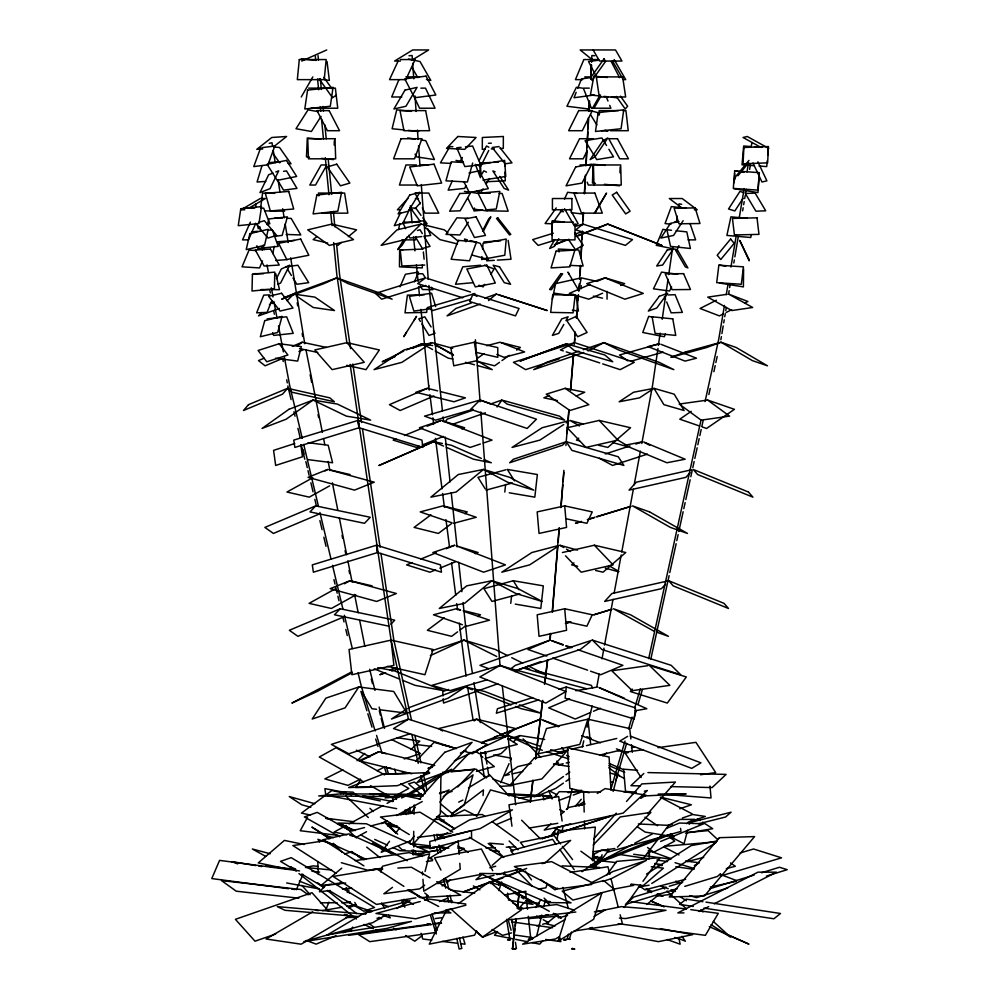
<?xml version="1.0" encoding="UTF-8"?>
<svg xmlns="http://www.w3.org/2000/svg" width="999" height="999" viewBox="0 0 999 999"><rect width="100%" height="100%" fill="white"/><g stroke="black" fill="none" stroke-linecap="round" stroke-linejoin="round"><path stroke-width="1.5" d="M581.218 288.736L581.231 285.627M607.055 299.188L607.08 291.408M422.34 264.872L422.302 267.919L399.45 266.833L399.65 250.087L402.697 250.237M743.606 268.993L743.393 286.888L719.617 283.042M413.736 831.355L413.549 843.78L440.347 813.76L440.921 776.473M414.011 814.26L414.148 804.944M619.954 172.752L620.167 166.933M334.178 145.055L334.365 140.697M580.456 265.359L579.57 279.345M580.881 257.592L582.33 231.156M582.667 224.937L583.341 212.512M584.353 193.856L585.364 175.2M585.876 165.871L587.062 144.106M587.237 140.996L588.498 117.682M588.836 111.463L589.348 102.135M590.621 78.821L591.383 64.823M591.545 61.713L591.883 55.494L594.767 55.769M580.107 275.025L580.619 265.697M581.043 257.917L581.718 245.479M582.055 239.261L582.479 231.481M583.079 220.604L583.491 212.824M584.602 192.607L585.439 177.06M586.126 164.623L586.888 150.624M587.05 147.515L587.899 131.968M588.061 128.859L588.573 119.53M589.085 110.19L589.597 100.862M590.771 79.096L591.533 65.097M591.708 61.988L591.883 58.879M734.215 182.692L734.777 173.789M759.09 174.788L757.954 192.607L733.84 188.636M483.066 795.504L483.441 789.922L451.448 814.11M549.974 639.61L550.474 633.403M552.26 611.663L559.153 527.809M560.814 507.617L563.873 470.354M565.921 445.504L568.856 409.79M570.516 389.598L573.314 355.432M574.213 344.568L575.237 332.143M576.386 318.169L578.296 294.88M578.933 287.113L579.183 284.003M546.853 656.056L527.934 649.487L550.112 640.109L550.624 633.903M552.41 612.15L557.767 546.903M558.154 542.232L559.303 528.259M561.088 506.505L562.874 484.752M563.136 481.643L563.898 472.327M567.095 433.491L568.881 411.738M570.666 389.985L573.476 355.806M574.5 343.381L574.875 338.723M575.137 335.614L575.387 332.505M576.66 316.97L577.172 310.751M578.071 299.887L578.446 295.217M767.22 160.802L766.733 166.583L759.015 166.021M767.719 155.032L768.331 147.802M481.905 256.568L481.643 259.515L504.795 255.245L506.231 239.048L483.079 243.306L482.554 249.201M557.155 840.209L557.979 831.18L595.304 827.085L592.245 860.189M566.296 686.975L565.097 698.139L634.253 719.018L635.451 707.841L566.296 686.975L558.965 689.285M504.782 492.032L505.619 484.49M510.751 603.359L511.6 595.816M515.434 942.307L516.408 948.451L512.45 949.05L515.896 919.117M517.207 908.303L519.28 891.32M530.194 801.76L532.842 780.132M535.476 758.516L542.432 701.385M544.505 684.39L547.527 659.69M512.45 949.05L514.897 928.97M515.272 925.886L516.021 919.704M517.532 907.342L519.418 891.895M530.332 802.309L532.979 780.681M535.614 759.053L536.925 748.239M537.312 745.154L542.769 700.349M544.842 683.366L547.664 660.189M260.639 207.854L262.562 193.107L274.737 193.307M427.222 307.967L426.635 312.387L405.007 312.837L407.392 295.142L424.375 294.792M657.941 348.514L652.547 385.452L641.808 443.494M658.391 345.442L660.177 333.129M662.2 319.28L668.044 279.258M668.718 274.65L672.764 246.94M676.36 222.315L677.26 216.159M678.383 208.466L679.058 203.858L681.668 204.296M649.075 857.192L649.537 854.145M724.45 305.407L718.756 339.148L705.069 401.536M726.273 294.668L728.084 283.928M730.931 267.045L736.375 234.827M739.223 217.957L744.143 188.811M746.99 171.928L748.538 162.725M751.136 147.39L751.91 142.782M720.866 339.735L721.39 336.663M721.902 333.591L723.201 325.924M723.713 322.852L724.238 319.78M724.75 316.708L725.274 313.636M725.786 310.577L726.31 307.505M728.646 293.694L729.158 290.622M729.682 287.55L730.194 284.49M733.828 262.999L734.34 259.927M734.864 256.855L738.224 236.913M742.632 210.826L743.156 207.755M743.668 204.683L744.193 201.611M744.705 198.551L745.229 195.479M745.741 192.407L746.265 189.335M749.625 169.393L750.399 164.785M596.915 686.338L599.175 674.125M601.997 658.853L603.97 648.164M604.532 645.104L613.011 599.288M614.135 593.169L621.203 554.982M621.765 551.935L633.341 489.31M634.19 484.727L640.396 451.123M474.45 208.004L473.863 210.939L482.829 210.165M552.372 299.188L555.581 283.641L579.757 278.197M578.646 290.584L581.268 277.859L596.478 281.256M272.752 253.546L274.3 246.291M751.36 234.665L750.736 237.512L726.897 235.427L730.918 216.845L747.314 218.282M648.676 658.653L701.073 419.792M650.761 659.365L669.118 575.661M669.792 572.614L676.136 543.693M676.798 540.646L678.134 534.565M678.808 531.518L683.141 511.725M683.816 508.678L685.152 502.597M685.814 499.55L690.159 479.77M690.821 476.723L692.157 470.629M692.819 467.582L694.155 461.501M694.829 458.454L697.165 447.802M697.826 444.755L699.163 438.661M699.837 435.626L701.173 429.533M701.835 426.486L703.171 420.404M708.853 394.53L710.189 388.436M713.86 371.69L715.197 365.609M715.858 362.562L717.195 356.468M398.489 229.533L399.9 223.639M416.271 236.925L415.572 239.872L402.035 239.872M536.65 936.213L541.758 915.009M543.956 905.931L545.417 899.862M561.85 831.717L563.311 825.661M567.332 809.003L572.077 789.322M582.305 746.915L583.766 740.858M587.05 727.235L592.17 706.031M380.944 872.164L382.455 866.27L429.57 853.82L425.062 871.515M613.174 791.433L617.519 774.912L624.412 778.508M687.612 830.269L684.053 843.78L670.267 836.588M689.198 824.262L689.984 821.265M472.664 162.999L467.407 182.005L445.966 180.844L451.223 161.838L463.474 162.5M267.32 224.65L268.943 218.931L287.425 216.845L282.13 235.427L274.438 236.301M567.232 938.648L569.88 939.31L567.232 938.648L568.543 934.152M611.001 788.973L625.012 741.071M628.521 729.095L632.017 717.12M634.652 708.141L640.334 688.686M569.28 939.447L571.478 931.967M592.931 858.603L594.243 854.108M615.709 780.743L626.648 743.318M631.031 728.346L636.288 710.376M638.036 704.382L642.419 689.41M261.913 165.921L257.055 182.005L265.771 181.418M599.787 862.012L602.085 854.732M498.863 890.571L501.623 881.967M503.921 874.812L504.845 871.94M547.277 883.478L545.904 887.774L538.261 889.11M260.664 147.802L253.758 166.583L267.944 164.798L274.85 146.016L262.088 147.627M665.396 333.803L664.323 336.725L642.744 332.48L648.688 316.383L653.009 317.232M576.161 92.358L574.025 97.752L594.28 95.005M577.747 88.312L581.48 78.871L591.608 77.497M326.074 909.377L328.946 902.122M365.659 914.185L367.37 909.827M271.441 301.498L267.07 312.387L256.643 312.837L263.736 295.142L269.693 294.88M734.19 180.382L735.801 176.461L748.95 160.402M262.475 260.939L259.565 267.919L242.045 266.833L249.038 250.087L256.343 250.537M678.92 245.629L677.247 249.638L656.243 245.317L662.936 229.308L667.444 230.232M398.888 79.77L391.683 96.99L401.798 96.99M400.05 286.825L405.419 274.263L418.531 272.115L414.373 281.88M296.366 889.722L302.972 874.325M500.724 782.654L509.04 763.623M510.227 760.901L511.413 758.179L493.706 754.944M250.362 222.153L242.532 239.872L248.464 239.872L255.694 223.514M452.36 180.732L448.139 190.135L464.672 188.399L465.884 185.714M564.522 199.038L567.632 192.295L576.835 193.394M398.201 60.889L389.523 79.633L405.831 79.633L415.122 59.553L400.299 59.553M671.615 286.825L669.592 291.009L653.458 288.848L661.538 272.115L677.672 274.263M400.624 212.637L394.305 225.674L402.722 223.551L410.939 206.593M350.624 931.205L352.684 927.084M590.147 106.294L588.798 108.991L566.92 106.244L576.361 87.363L582.192 88.087M587.187 150.774L583.179 158.816L569.517 158.816L579.557 138.724L593.219 138.724M479.008 160.764L486.476 146.016L488.886 147.215M488.736 150.487L480.594 166.583L476.973 164.798M276.411 278.634L281.318 268.993L289.71 265.16L280.594 283.042L277.797 284.328M476.635 931.068L474.537 935.189L429.27 944.13L446.753 909.827L452.784 908.64M482.517 230.881L488.673 218.931L490.809 216.845L483.291 231.443M476.96 816.195L490.497 789.922L531.356 801.086M307.48 817.419L300.249 830.718L338.411 835.426M326.099 166.296L315.522 185.04L309.777 185.04L321.116 164.96L326.86 164.96M563.811 324.425L558.778 333.341L552.385 335.414L561.738 318.868L568.131 316.795L565.971 320.617M554.782 239.548L549.65 248.489L554.383 246.378L558.778 238.711M460.189 161.289L462.362 157.517M592.494 108.217L600.224 94.83M593.98 108.217L600.923 96.166M301.248 96.99L312.837 76.898M594.368 213.149L606.543 193.069L594.942 213.149M484.69 284.328L483.129 286.888L478.958 285.239M490.946 274.113L494.08 268.993L484.353 265.16M403.783 239.785L397.702 249.638L402.06 245.317L407.38 236.701M480.669 175.911L483.853 170.817L486.525 172.14M483.091 188.786L480.706 192.607L476.698 190.622M486.276 183.704L489.473 178.609M406.406 332.48L403.733 336.725L416.533 316.383L413.861 320.642M360.651 779.67L355.694 787.574L374.413 787.15M321.054 116.371L311.401 131.481L295.991 128.734L308.054 109.84L317.857 111.601M683.129 220.704L673.563 235.439L660.888 238.049L670.466 223.314L678.908 221.578M743.031 198.376L734.864 210.939L728.521 209.003L739.947 191.408L743.756 192.57M358.803 686.975L345.13 707.841L312.2 719.018L325.886 698.139L358.803 686.975L393.743 691.495L406.905 713.236L379.558 709.702M468.369 222.228L459.952 234.952L445.966 234.378L456.918 217.832L467.794 218.282M535.564 907.504L540.759 899.837M445.504 421.503L447.115 419.193L473.064 410.127M497.077 407.005L501.898 400.062L507.105 404.071L564.622 420.142M347.227 892.532L348.988 890.009M413.748 847.065L415.509 844.542L412.425 844.417M556.231 207.917L545.079 223.526L552.11 223.788L562.412 209.378M606.73 875.087L616.583 861.375L659.977 857.654L642.969 881.33M624.175 907.504L640.284 885.077M632.205 689.06L630.394 691.545L667.307 703.071L686.338 676.972L649.425 665.459L669.854 685.351L632.23 690.659L611.788 670.766L647.914 665.671M550.961 836.101L556.48 828.583M389.523 841.295L381.206 852.259L410.389 841.096L414.086 836.213M395.979 832.766L399.675 827.884M410.764 813.261L415.384 807.18M439.947 802.11L449.188 789.922L439.46 793.643M598.364 863.723L608.666 850.336M643.431 858.216L668.706 825.361L638.361 823.975M737.949 175.787L747.339 164.323M555.219 796.415L559.19 791.67L585.664 792.12M550.486 836.113L557.442 827.796M575.312 806.405L581.268 799.275M593.768 838.873L616.271 813.149M626.498 801.46L641.833 783.915L675.411 782.055L647.802 813.636M419.305 799.163L439.922 776.073M497.614 931.755L494.48 935.189L512.574 938.76M519.505 907.741L524.725 902.022M542.832 940.708L539.697 944.13L532.167 942.644M690.034 472.814L685.876 477.347L629.07 490.122L636.351 482.18L691.67 469.755M665.621 584.14L661.45 588.673L604.645 601.448L611.937 593.518L668.743 580.744L724.025 603.359L728.496 608.478L673.214 585.864L668.743 580.744M407.842 198.526L397.402 209.778L400.424 209.778M415.06 208.654L420.279 203.022M387.237 795.728L385.139 797.951L421.653 794.442M457.792 786.937L474.537 769.205L442.594 772.277M315.709 505.881L309.965 511.913L364.498 523.314L370.254 517.282L315.709 505.881L264.86 527.41L273.439 533.441L318.644 514.298M390.909 624.188L394.742 620.167L340.209 608.766L334.453 614.797L388.986 626.198M415.696 761.4L434.016 742.344L455.02 748.164M451.698 771.365L470.029 752.309M593.206 844.992L620.204 816.945L650.936 812.374L617.444 847.164M261.763 312.562L258.479 315.884L279.433 308.479M269.443 304.807L272.727 301.486M287.1 300.724L293.681 294.081L314.935 297.14L334.503 310.552L313.249 307.492L296.129 295.754M421.004 224.076L405.132 239.623L381.131 245.392L397.003 229.857L421.004 224.076L444.318 229.857L447.877 232.767M592.607 860.751L597.052 856.468M590.534 867.382L601.66 856.692M357.043 760.726L364.735 753.396M411.001 749.512L419.792 741.133L397.053 737.662M506.73 748.276L501.173 753.558L484.902 758.716M513.386 741.932L520.042 735.576L544.705 739.435M643.793 773.513L630.918 785.676L640.122 785.888M648.176 853.933L651.598 850.736M550.861 823.925L544.243 830.069L623.151 813.099L647.377 790.521L644.343 791.183M560.764 814.684L564.073 811.613M566.271 809.552L568.481 807.504L585.164 803.908M564.36 443.481L562.425 445.254L509.627 462.762L513.486 459.215L566.296 441.708L618.256 456.78L623.875 465.447L571.903 450.362L566.296 441.708M720.516 873.713L717.407 876.46L684.777 886.375M482.917 873.551L475.949 879.682L493.993 875.311M492.207 865.371L501.498 857.192L570.666 840.409L545.117 862.899L542.107 863.623M578.721 438.136L576.46 440.109L579.445 440.809M573.926 562.924L571.665 564.885L577.647 566.283M446.953 882.754L450.474 879.707M490.921 883.64L494.443 880.594M593.156 867.607L600.986 860.851L616.208 862.624M488.561 300.562L496.278 294.081L547.24 310.552L499.25 295.005M341.745 868.143L320.979 885.526L331.718 884.152M316.671 236.701L313.174 239.623L327.697 243.019M337.862 245.392L341.358 242.482M348.364 236.651L356.531 229.857L331.843 224.076L307.704 229.857L329.383 245.392L353.509 239.623L331.843 224.076M555.794 915.971L546.328 923.838L555.107 925.986M483.516 469.418L456.131 492.032L430.881 497.152L458.266 474.537L483.516 469.418L509.727 477.347L533.741 490.122L507.529 482.18L484.852 470.117M491.92 580.744L464.535 603.359L439.285 608.478L466.67 585.864L491.92 580.744L518.131 588.673L542.145 601.448L515.934 593.518L493.256 581.455M582.879 224.076L575.774 229.857L625.411 245.392L632.529 239.623L582.879 224.076L575.499 226.361M646.915 904.382L660.177 893.618M273.926 146.541L286.613 136.488L271.778 137.487L256.78 149.35L262.725 148.951M510.477 669.093L515.322 665.334L592.407 640.109L671.191 665.334L680.694 674.725L601.91 649.487L592.407 640.109M589.972 641.982L580.282 649.487L515.059 670.841M297.365 345.816L302.135 342.232L326.423 347.415M402.147 901.872L404.595 900.037M422.14 935.688L414.797 941.195L405.494 935.526M430.919 514.847L414.098 527.41L438.361 533.441L451.585 523.563M464.797 513.698L467.207 511.9L444.368 506.231M444.18 617.732L427.347 630.294L451.61 636.326L457.617 631.843M460.027 630.044L466.034 625.561M478.046 616.583L480.457 614.797L463.324 610.539M472.652 295.055L474.875 293.406M387.512 824.662L389.947 822.851M400.899 814.722L410.639 807.504M392.507 887.324L383.828 893.78L419.705 888.835L424.675 885.139M443.256 796.59L473.051 774.912L464.198 804.944L451.785 813.973M336.413 95.005L332.567 97.752L319.093 78.871M476.723 358.853L484.078 353.609M499.525 362.312L494.63 365.809L477.185 361.351M501.973 360.564L509.328 355.319M516.683 350.075L520.354 347.452L501.461 342.607M474.113 720.916L476.598 719.18L515.596 728.558L504.433 736.388M458.366 903.608L489.76 881.618L521.378 909.877L482.455 937.137L450.836 908.878M534.24 796.865L563.473 776.498M566.021 774.725L569.83 772.077M563.386 783.116L555.756 788.423L535.814 796.578M565.921 781.343L569.742 778.696M602.797 755.669L606.605 753.021M691.183 411.363L679.795 419.193L699.537 426.011M550.449 836.413L555.569 832.954L558.091 834.789M557.604 888.148L555.044 889.884L541.133 879.832M581.942 871.702L596.028 862.187L580.856 851.223M653.958 388.324L663.898 404.657L684.115 410.514L674.175 394.168L653.958 388.324L639.535 397.852L619.118 401.785L633.541 392.257L652.497 388.611M407.23 708.641L391.483 719.018L448.164 698.139L465.122 686.975L484.802 691.495L516.495 703.758M431.918 342.645L401.935 362.325L374.038 369.642L404.033 349.962L431.918 342.645L452.709 348.339M563.723 424.525L539.897 440.109L512.037 447.427L542.132 427.747L568.518 420.816M566.221 422.889L568.731 421.253M558.478 546.028L529.645 564.885L501.785 572.202L531.868 552.522L558.266 545.591M646.478 874.075L691.183 845.579L717.27 841.008M651.748 883.491L716.171 842.419M463.573 750.986L472.34 753.783L487.3 744.405L408.479 719.18L393.519 728.558L456.281 748.651M584.353 801.523L579.183 804.744L582.217 805.231M597.29 793.456L605.057 788.611L645.966 795.129L640.784 798.363M411.863 60.252L428.658 49.95L412.687 49.95L394.605 61.051L400.412 61.051M468.469 787.861L489.71 774.912L509.153 796.041M627.609 736.375L619.742 741.133L691.745 768.381L700.911 762.824L630.357 736.126M429.595 858.266L458.229 841.008L459.165 854.37M386.089 914.784L372.802 922.651L326.611 935.339L363.823 913.336L410.015 900.648L396.728 908.503M248.639 208.279L265.359 198.526L260.314 198.526L241.021 209.778L244.805 209.778M312.824 911.762L266.096 939.01L301.111 944.192L350.524 915.384M447.627 832.642L437.262 838.661L480.094 828.695L512.487 809.877L469.655 819.842L450.224 831.131M565.372 919.28L522.602 944.192L555.369 939.01L559.378 936.675M594.13 916.433L604.832 910.214L594.405 911.862M515.084 671.628L518.044 670.766L499.999 665.459L479.82 676.972L545.804 703.071L565.971 691.545L499.999 665.459L431.893 685.351L449.95 690.659L486.963 679.844M312.812 477.709L286.975 492.032L309.253 497.152L329.645 485.851M325.037 470.916L327.759 469.418L308.042 477.347L354.533 490.122L374.25 482.18L329.258 469.83M334.915 589.035L309.091 603.359L331.368 608.478L355.831 594.917M344.43 583.753L348.514 581.493M346.328 825.436L334.103 832.055L347.015 834.777M349.038 823.963L382.979 805.556M387.063 803.346L401.998 795.241L420.641 799.163M366.558 831.73L357.055 836.887L349.887 835.376M381.493 823.626L386.925 820.679M396.428 815.534L422.227 801.548M594.043 854.22L601.573 850.124L609.215 851.123M694.317 865.534L699.337 862.799L685.589 861.026M352.235 672.702L317.02 691.545L291.883 703.071L351.823 671.852M531.406 939.447L532.917 938.648M632.017 844.654L593.831 864.822L596.828 864.797M634.74 843.218L652.472 833.853M667.469 825.936L679.745 819.455L694.73 819.342L686.55 823.663M591.47 882.729L612.974 871.528L646.403 860.376L611.463 878.571L602.734 881.48M458.566 851.585L464.023 848.763M699.038 911.513L708.716 906.605M714.235 903.795L776.435 872.177L757.991 872.152L677.821 912.899L683.965 912.899M716.358 300.249L700.062 308.479L719.38 315.884L723.451 313.823M726.173 312.462L731.605 309.715M745.179 302.859L747.889 301.486L728.571 294.081L752.672 307.492L731.83 310.552L707.742 297.14L727.085 294.305M342.882 769.842L324.862 778.908L348.002 785.376L360.464 779.095M360.889 760.776L378.908 751.723L434.765 765.471M377.098 770.729L384.028 767.244M403.658 351.136L382.23 361.763L395.03 356.705M412.687 348.376L422.065 343.731L432.654 345.567M441.371 821.303L444.093 819.954M450.911 816.595L464.523 809.877L476.486 815.858M458.691 802.11L462.887 800.074M433.641 765.721L428.009 768.381L432.43 767.269M460.414 753.096L466.046 750.436M481.543 743.119L485.776 741.133L507.904 735.576L540.359 746.278M454.358 760.838L474.088 751.535M476.91 750.199L507.904 735.576L531.992 746.84L542.32 750.237M384.053 672.777L379.845 674.725L385.751 672.839M389.647 670.192L395.254 667.607M431.655 650.786L463.961 640.109L495.342 649.487L507.629 655.631M430.357 655.631L463.961 640.109L496.728 656.48M378.908 751.723L359.003 760.739L411.825 773.75M423.364 773.8L428.671 771.403M390.621 825.873L393.331 824.65M549.537 395.304L543.856 397.852L557.392 400.574M576.198 396.066L584.715 392.257L565.159 388.324L546.266 394.168L569.917 410.514L588.811 404.657L565.159 388.324M301.785 61.051L326.723 49.95M563.648 344.892L520.029 361.089L566.296 343.731L604.857 355.02L612.774 361.763L574.213 350.474L566.296 343.731M589.972 284.44L569.28 293.406L588.811 299.188L602.609 293.207M596.878 281.443L605.157 277.859L624.687 283.641L620.554 285.427M437.637 390.884L427.41 388.324L389.423 404.657L400.162 410.514L433.916 395.991M569.667 698.9L548.663 707.841L575.262 719.018L590.659 712.449M593.468 711.263L600.461 708.279M336.014 935.713L316.159 944.13L306.293 940.446M343.107 932.704L351.623 929.082M340.209 608.766L289.348 630.294L297.927 636.326L343.132 617.182M264.086 358.229L258.454 360.602L265.11 365.809L282.018 358.703M292.27 346.391L302.135 342.232M298.926 351.598L303.147 349.812M496.453 824.537L511.675 818.169M554.383 244.817L566.957 239.623M395.979 438.948L393.156 440.109L416.521 447.427L419.343 446.266M404.47 435.477L422.864 427.959M427.11 426.211L441.258 420.429L419.43 427.747L470.192 447.427L480.382 444.006M422.177 445.104L443.406 436.426M461.8 428.908L464.622 427.747L442.719 420.891M412.25 562.574L406.593 564.885L429.957 572.202L435.614 569.892M420.741 559.103L436.301 552.734M446.216 548.688L454.695 545.217L432.867 552.522L483.628 572.202L505.457 564.885L456.156 545.779L478.071 552.522L475.237 553.683M439.86 568.156L455.432 561.788M442.02 885.901L444.892 884.727M439.398 901.585L447.677 898.201M666.495 828.346L679.445 823.039L703.758 823.763L660.614 841.445M406.418 349.912L422.065 343.731L432.579 349.525M494.343 737.162L497.227 736.013M500.124 734.864L540.471 719.18L481.218 742.682M272.939 173.089L268.619 174.788L259.977 192.607L270.067 188.636L278.709 170.817L275.824 171.953M429.645 773.051L397.39 785.676L348.651 787.574L382.305 774.4L429.52 772.564M507.205 876.36L522.614 870.329M497.14 931.48L482.704 937.137L475.961 931.08M415.572 854.52L418.456 853.396L424.113 855.668M575.699 236.288L607.729 224.076L661.825 245.392L607.729 224.076L576.273 236.513M554.433 244.842L568.993 239.285M543.094 799.437L551.76 796.203M558.791 800.449L570.342 796.141M573.239 795.067L580.456 792.382M348.476 907.804L355.706 905.094M408.441 707.841L465.122 686.975L472.327 689.76M550.112 640.109L479.957 665.334L488.586 668.643M517.557 669.992L540.934 661.575M471.74 302.822L455.869 308.479L447.053 315.884L480.244 304.058M484.727 298.202L496.278 294.081M448.613 689.46L442.744 691.545L443.044 695.866M497.839 683.766L443.531 703.071L443.231 698.751M283.903 297.54L293.681 294.081M526.698 868.443L462.999 891.995L502.947 877.921M490.359 404.083L501.898 400.062M452.21 424.425L485.377 412.849M275.624 934.028L255.007 941.195L235.414 919.317L311.988 892.694L328.496 911.113M679.782 808.778L691.383 804.782L661.238 797.302M427.41 388.324L415.946 392.257L453.971 401.785L465.422 397.852L440.559 391.62M578.871 351.223L546.565 362.325L533.728 369.642L583.641 352.485M583.279 349.712L603.833 342.645L659.103 362.325L673.863 369.642L618.606 349.962L603.833 342.645L588.049 350.974M682.28 818.044L692.594 814.51L705.356 816.458L687.674 822.514M488.411 143.294L491.358 143.157M483.291 443.032L492.02 440.109L442.707 420.991M542.02 838.586L558.116 833.228M562.512 831.767L610.814 816.083L542.032 838.735M404.245 758.94L420.454 753.558L391.645 739.572M408.479 719.18L331.368 744.405L348.838 753.783L409.627 733.89M605.307 453.958L629.969 445.941M635.776 444.056L643.031 441.708L624.775 445.254L666.895 462.762L685.139 459.215L644.43 442.282M647.414 454.133L612.587 465.447L599.263 458.229M437.762 883.64L445.142 881.243M294.755 443.531L273.576 450.362L275.662 465.447L302.485 456.78L300.824 444.717M559.09 358.866L525.611 369.642L513.411 362.325L574.55 342.645L560.414 349.962L563.336 350.924M279.196 343.731L258.092 350.474L266.808 361.763L287.912 355.02L279.196 343.731L301.286 346.616L297.665 361.089L275.574 358.204M391.645 670.966L397.552 669.093M508.216 739.335L520.042 735.576M532.592 697.614L497.427 708.716L496.341 713.236L538.836 699.824M581.418 521.453L575.486 523.314L581.293 521.565M587.35 519.592L594.755 517.282M565.359 623.413L569.805 622.015M594.205 614.797L612 609.228L593.156 614.897M376.973 292.944L425.512 277.859L417.744 283.641L462.749 297.814M425.786 285.464L381.655 299.188L375.499 293.406M408.454 783.915L414.41 782.055L425.124 790.958M553.334 233.217L532.654 239.623L538.149 245.392L554.395 240.372M575.087 233.966L582.467 231.681M344.543 853.97L351.973 851.685M336.875 884.402L341.333 883.029M709.477 888.81L754.145 875.049M761.588 872.764L779.445 867.257L787.224 869.679L766.383 876.098M727.684 888.011L696.415 897.639L689.934 895.628M666.345 887.149L633.716 897.065L625.436 904.407L677.359 888.635M669.318 886.25L682.667 882.192M596.203 516.833L631.056 506.318L597.252 516.733M588.548 519.368L594.355 517.619M566.62 623.126L570.978 621.815M258.516 222.452L264.348 220.704L276.673 235.439L267.932 238.049L255.607 223.314M740.147 852.984L753.558 848.988L781.555 857.829L720.429 876.023M470.816 299.3L432.604 310.552L427.584 307.492L473.139 294.081L519.03 308.479L515.496 315.884L469.605 301.486L473.139 294.081L476.91 296.378M473.101 409.278L435.651 420.142L424.525 416.133L479.97 400.062L536.451 419.193L527.135 428.459L470.654 409.328L479.97 400.062L491.083 404.071M667.744 825.561L672.202 824.3M630.519 361.338L663.124 352.147M417.47 230.482L420.017 229.77L422.327 233.604M570.566 823.85L554.345 828.346L563.149 831.28M511.6 932.879L502.722 935.339L492.057 929.47M536.75 925.923L539.71 925.099M542.657 924.287L548.576 922.651L543.244 919.717M567.557 915.421L558.591 917.869L555.881 914.073M505.844 469.805L477.972 477.347L485.202 488.836M486.014 490.122L512.425 482.979M515.259 604.12L540.796 608.478L543.331 585.864L513.286 580.744L483.941 588.673L491.983 601.448L519.867 593.918M420.242 901.51L375.974 913.486L415.746 918.78L465.909 905.194M424.662 900.311L429.095 899.112L465.796 903.995M453.509 523.314L476.248 517.282L442.944 505.881L420.204 511.913L452.06 522.814M466.758 626.198L489.498 620.167L463.436 611.238M476.411 771.29L494.305 766.583L486.301 760.077M486.775 345.691L499.999 342.232L524.637 351.948L504.058 357.317L496.815 354.458M687.15 861.675L703.721 857.354M685.639 879.245L644.979 889.859L640.159 886.538M726.298 868.631L735.326 866.27L730.519 862.949M489.797 867.781L495.729 866.245M364.535 827.559L349.638 831.405L356.343 837.924M370.492 826.023L385.389 822.189L397.677 834.14M381.293 849.362L385.764 848.213M689.035 822.751L731.093 812.199L725.561 817.02L698.538 823.8M497.002 874.575L521.053 868.743M557.629 752.484L568.244 749.962M571.278 749.25L583.416 746.365M586.45 745.654L616.783 738.461M563.186 763.736L558.628 764.822L556.78 761.063M566.221 763.024L569.255 762.299M599.587 755.107L619.305 750.436M631.43 747.552L634.465 746.84M531.256 763.473L517.807 766.583L504.807 775.611L509.29 774.575M512.275 773.888L522.739 771.465M554.12 764.198L558.603 763.161M599.15 420.429L567.195 427.747L585.963 447.427L617.906 440.109L599.15 420.429L630.544 427.747L607.854 447.427L598.888 445.329M562.4 552.522L594.355 545.217L625.749 552.522L603.059 572.202L595.591 570.466M346.89 342.645L314.785 349.962L332.143 369.642L364.26 362.325L346.89 342.645L379.358 349.962L366.021 369.642L346.84 365.309M570.504 295.105L573.526 294.43M387.412 666.345L424.937 674.725L433.079 649.487L391.059 640.109L349.038 649.487L351.885 674.725L393.906 665.334L391.059 640.109L359.49 427.535M474.325 342.232L450.824 347.452L453.771 365.809L477.272 360.602L474.325 342.232L497.777 347.615L497.802 357.317L475.811 352.285M564.71 505.881L537.175 511.9L539.035 533.441L566.57 527.41L564.71 505.881L592.245 511.913L586.9 523.314L566.62 518.868M564.71 608.766L537.175 614.797L539.035 636.326L566.57 630.294L564.71 608.766L592.245 614.797L586.9 626.198L566.62 621.753M710.376 887.012L736.201 881.355M632.205 793.793L635.239 793.131M469.031 172.952L479.208 170.817L488.299 188.636L469.418 192.607L463.823 181.643M306.755 867.194L313.124 865.871L317.744 866.333M536.313 917.045L542.257 915.821M545.217 915.209L548.189 914.597M597.34 911.525L621.316 906.63L666.033 910.301L625.561 918.568L619.392 918.069M589.422 928.108L592.395 927.497M513.336 949.05L516.408 948.451M482.867 874.063L446.603 880.906L445.192 878.183M613.074 889.247L633.666 885.351L630.681 884.577M269.243 143.294L272.015 142.782L272.502 145.854M568.119 792.682L581.593 790.246M412.899 854.657L438.286 850.124L423.039 852.821M322.477 910.613L342.083 907.192M346.603 906.393L355.644 904.819M638.373 887.05L649.113 885.176M504.657 894.967L526.036 891.245M575.849 690.746L597.677 686.975M635.189 710.726L646.84 708.716L599.088 687.599L624.275 698.139M415.921 897.826L376.411 904.407L333.104 876.46L377.172 869.13L403.921 886.388M529.17 828.034L557.792 823.301M685.489 833.178L712.712 828.695L702.647 822.152M482.979 180.132L505.769 176.461L504.632 160.402L480.319 164.323L481.156 175.999M355.182 860.639L409.028 852.609L422.352 856.405M381.818 868.231L367.969 870.291L341.333 862.699M426.436 861.575L432.592 860.651M593.319 851.71L614.835 848.513M570.117 872.377L607.954 866.782L609.865 874.287M574.013 931.006L622.452 923.838L620.167 914.822M707.642 400.062L679.208 404.071L701.136 420.142L729.57 416.133L707.642 400.062L734.427 409.328L706.58 428.459L702.347 426.998M642.844 749.762L624.65 752.309L641.146 777.522M658.004 747.652L695.916 742.344L715.709 772.614L700.536 774.737M430.781 924.612L358.641 934.664L369.755 941.657L434.215 932.679M433.853 924.187L441.533 923.113M428.696 309.028L413.861 311.064L409.365 296.316L431.605 293.269L435.651 306.543M365.696 912.487L371.865 911.637M444.343 901.697L452.06 900.648M348.576 935.339L430.307 924.125M433.391 923.7L441.108 922.651M499.088 146.541L492.182 147.477L505.107 163.799L512 162.862L500.012 147.702M286.014 266.833L297.864 265.222L308.716 282.655L296.865 284.265L292.982 278.047M435.189 918.568L441.346 917.756M591.708 884.477L557.392 888.973L514.36 866.545L551.648 861.65L593.344 883.378M599.175 60.152L588.536 61.526L596.927 77.71M283.541 171.304L286.526 170.929L296.965 188.399L283.529 190.135L277.56 180.145M334.79 883.753L342.457 882.766M421.778 236.551L409.89 238.049L408.678 235.364M424.75 236.176L430.706 235.439L427.672 228.746M656.343 896.215L671.74 894.28M417.545 837.374L451.036 833.291M518.219 909.065L556.63 904.557L574.45 910.239M506.718 920.129L575.836 912.025M345.741 883.054L325.749 885.351L319.418 891.745L330.182 890.509M342.47 889.085L351.698 888.024M461.088 147.315L456.768 147.802L464.847 166.583L480.694 164.798L472.614 146.016L465.409 146.828M518.668 798.001L543.119 795.241L543.843 799.849M588.711 866.533L591.695 866.208M267.145 318.868L286.663 316.795L293.231 333.341L273.714 335.414L272.627 332.655M251.935 231.88L257.742 231.281M267.919 230.22L272.277 229.77L278.209 246.378L257.867 248.489L256.868 245.729M451.585 771.765L476.136 769.205L486.451 777.871M439.91 792.682L444.468 792.244M447.515 791.957L452.085 791.52M480.644 265.222L462.774 266.833L455.494 284.265L473.364 282.655M409.003 55.769L412.112 55.494L412.437 60.165M477.41 193.344L499.812 191.408L496.266 209.003L485.814 209.902M688.149 832.379L708.129 830.631L717.632 839.522M664.447 846.315L713.598 842.032M528.896 918.568L558.079 916.158M276.711 241.82L294.468 240.484M275.649 260.477L287.5 259.578M268.606 162.612L280.244 161.838M483.866 241.933L500.561 240.859M494.318 260.327L486.725 260.814L486.288 257.904M497.352 260.127L511.013 259.253L508.154 240.372M372.29 869.592L382.804 868.955M397.839 868.069L411.376 867.257L430.057 877.846M499.725 786.4L511.975 785.676L492.894 779.083M485.289 149.213L482.292 149.35L482.342 137.487L503.359 136.488L503.309 148.364L500.299 148.501M491.296 148.926L494.293 148.789M479.907 162.999L490.721 162.487M493.818 162.35L498.451 162.125M486.725 181.718L505.269 180.844L504.97 172.065M486.051 848.076L495.367 847.664M506.218 847.202L515.534 846.802M423.052 249.063L400.237 250.025L401.91 266.009L424.725 265.047M668.081 294.98L675.099 294.693L682.367 312.387L671.153 312.837L666.67 301.948M345.891 917.519L355.207 917.307M382.679 773.975L406.081 773.451M445.092 772.564L448.201 772.502M492.882 851.31L497.465 851.235M600.561 791.957L583.641 792.145L584.178 812.062M623.638 791.707L626.723 791.67M605.182 850.137L608.266 850.099M658.179 794.055L686.113 793.83L642.32 796.066M320.404 902.821L337.05 902.721M341.596 902.696L350.674 902.634M434.215 819.355L438.836 819.342L454.77 828.733M598.276 59.553L583.853 59.553L575.424 79.633L582.642 79.633M405.869 76.898L418.881 76.898M584.765 76.898L590.821 76.898M623.239 79.633L625.711 79.633L614.16 59.553M308.654 88.137L335.364 88.137L337.749 108.217L311.051 108.217M420.866 88.137L425.512 88.137L435.052 108.217L419.568 108.217L415.109 98.851M589.285 88.137L583.304 88.137L591.433 108.217L610.889 108.217L609.727 105.345M618.506 110.614L599.188 110.614L599.55 113.711M622.964 110.614L625.936 110.614L628.234 130.707L610.401 130.707M601.485 130.707L607.429 130.707M416.496 164.96L405.981 164.96L399.438 185.04L417.457 185.04M419.493 164.96L428.509 164.96M580.044 164.96L620.679 164.96L621.253 185.04L588.349 185.04L587.162 182.18M415.397 198.526L418.419 198.526M409.49 209.778L412.512 209.778M694.317 209.778L697.19 209.778L682.205 198.526L669.318 198.526L681.992 208.042M321.628 213.149L347.839 213.149L344.605 193.069L318.394 193.069L318.856 195.929M403.271 222.153L419.805 222.153M573.463 222.153L552.072 222.153L552.072 239.872L574.999 239.872L574.999 223.639M674.387 222.153L677.409 222.153M688.049 239.872L695.629 239.872L690.009 223.514M509.952 939.947L507.617 939.947L509.94 939.247L509.952 939.947L506.593 919.317M434.303 912.899L450.936 912.924L445.492 910.064M385.651 793.93L370.067 793.83L374.026 794.742M418.381 794.118L421.491 794.143M379.295 795.953L387.088 796.003M407.342 796.128L422.927 796.215M254.221 273.651L263.474 273.726M260.989 289.535L268.694 289.598M271.79 289.61L279.495 289.673L275.811 273.813M244.455 207.917L254.82 208.054M260.739 208.142L263.699 208.179L269.88 223.788L266.92 223.751M416.883 273.726L422.814 273.813L425.124 277.472M264.822 210.876L284.603 211.189M481.418 193.107L490.297 193.282M499.175 193.444L502.135 193.494L508.141 211.189L487.425 210.801M647.926 772.577L726.073 774.4L712.137 787.574L670.766 786.6M275.075 217.832L282.392 218.094M286.788 218.257L291.184 218.419L300.799 234.952L286.151 234.428M420.154 846.603L429.508 846.952M432.617 847.065L445.079 847.527M457.554 848.001L463.786 848.226M347.252 901.647L350.337 901.772M405.132 849.999L402.197 849.887L398.813 846.653M562.012 865.871L599.725 867.457M569.929 265.384L583.129 266.009L578.796 250.025L558.266 249.063L559.053 251.973M410.439 207.917L415.834 208.179L421.041 215.384M424.425 223.664L427.122 223.788L422.777 217.782M508.229 793.83L551.223 795.953L542.844 796.228M507.542 794.492L539.785 796.078M452.884 146.691L449.837 146.541L440.447 162.862L451.123 163.399M530.881 939.447L528.309 939.31L530.819 938.648L530.881 939.447L528.259 916.233M417.182 847.302L433.941 848.276M610.439 782.055L613.411 782.229M751.36 146.578L743.656 146.016L742.045 164.798L754.395 165.684M754.445 146.803L762.162 147.352M637.574 770.279L623.588 769.205L625.536 791.37L636.425 792.207M664.397 794.367L711.026 797.951L709.989 786.126M273.851 147.003L279.52 147.477L291.034 163.799L288.199 163.561M503.334 844.292L489.622 843.168L503.783 857.454M550.424 901.647L547.377 901.398L544.105 898.101M364.66 914.11L277.297 906.63L285.015 910.301L358.579 916.607M376.96 918.181L381.568 918.568L378.996 917.344M305.482 867.457L331.606 870.017M607.367 77.497L593.881 76.124L590.397 95.005L599.388 95.929M603.871 96.379L608.366 96.841M611.363 97.153L617.357 97.752M605.144 165.409L593.131 164.186L592.457 183.067L595.466 183.379M320.841 139.323L307.305 137.949L306.468 156.831L309.478 157.143M604.47 184.291L619.492 185.814M321.503 158.366L333.529 159.59M411.488 111.376L396.728 109.84L392.108 128.734L403.908 129.945M408.341 130.407L418.668 131.481M301.223 58.779L316.421 60.39M324.787 79.92L329.345 80.407L327.048 61.526M671.515 230.257L666.92 229.77L670.541 246.378L690.409 248.489L686.8 231.88L676.098 230.744M686.313 208.229L671.353 206.593L665.059 223.551L671.041 224.201M298.813 898.201L236.226 891.183L221.516 880.594L300.899 889.51L308.254 894.792M564.285 222.103L552.247 220.704L552.247 235.439M265.622 865.933L294.955 869.292M311.925 871.24L319.643 872.127M404.47 813.086L409.041 813.611M436.501 816.82L439.548 817.17M651.248 866.72L663.436 868.143L643.306 885.526L631.118 884.103M560.476 211.363L563.536 211.726M571.216 212.637L581.955 213.923M416.321 744.567L431.63 746.403M474.488 751.573L477.559 751.935M402.41 772.614L405.482 772.989M412.375 843.718L430.581 845.941M439.685 847.052L448.788 848.163M431.818 940.121L422.752 939.01L421.054 933.253M442.395 941.42L457.505 943.268M460.527 943.63L465.059 944.192L462.924 936.987M326.523 818.343L353.996 821.752M387.587 825.898L398.276 827.222M450.487 890.159L474.65 893.206M308.129 442.694L328.196 445.254L332.592 462.762L307.892 459.602M376.523 709.302L371.965 708.716L361.9 692.095M633.653 854.282L670.317 859.04M593.331 856.655L602.497 857.841M657.492 864.972L662.075 865.571M299.55 870.916L219.568 860.376L211.776 878.571L288.674 888.71M291.758 889.11L294.83 889.522M631.143 901.672L686.176 909.04M690.759 909.652L718.281 913.336L705.394 935.339L618.269 923.675M412.649 812.836L408.017 812.199L410.814 813.498M490.197 850.124L499.3 851.398M464.41 191.408L478.109 193.344L486.875 210.939L473.176 209.003L467.782 198.177M554.682 293.269L568.431 295.229M572.34 310.19L578.458 311.064L576.073 296.316M511.663 921.852L552.609 927.746M515.372 935.101L532.055 937.499M545.704 939.472L560.864 941.657L559.627 937.237M315.497 910.214L318.544 910.663M344.43 914.485L347.477 914.934M619.093 854.395L649.35 858.89M656.917 860.014L667.494 861.575M654.657 863.561L662.225 864.684M675.836 866.707L693.993 869.392M407.679 137.949L415.234 139.098M421.278 140.01L425.811 140.697L434.453 159.59L416.321 156.831L415.084 154.133M386.675 767.682L391.233 768.381M702.896 901.66L686.163 899.112L679.607 904.395L693.294 906.48M705.943 902.122L780.469 913.486L773.913 918.78L703.945 908.103M553.471 764.035L568.881 766.445M719.829 265.16L725.774 266.121M255.869 865.571L231.918 861.65L237.675 863.898M258.866 866.058L261.85 866.545M734.964 170.817L737.986 171.316M740.996 171.803L744.018 172.303M427.135 923.838L431.605 924.574M509.278 492.794L534.815 497.152L537.362 474.537L507.317 469.418L514.547 480.906M435.689 346.091L438.711 346.616L453.184 354.583M452.897 358.991L448.364 358.204L435.214 350.974M508.491 900.062L533.004 904.407L526.473 900.411M481.905 752.796L486.326 753.608M377.747 667.694L394.193 670.766L443.506 690.659L415.084 685.351L402.41 680.232M660.451 928.608L692.632 934.664L658.428 941.657L589.472 928.695M346.041 792.644L324.912 788.611L325.749 795.129L396.69 808.678M350.574 793.506L356.606 794.667M362.649 795.816L392.832 801.573M405.756 810.401L410.277 811.275L409.777 807.354M525.761 900.886L539.335 903.571M515.584 939.36L527.647 941.745M442.432 443.481L433.529 441.708L379.108 465.447L433.529 441.708L443.531 446.078M445.392 444.068L451.323 445.254L481.318 458.391M455.969 160.402L463.424 161.913M512.312 948.451L515.159 949.05M304.083 844.517L284.428 840.409L258.266 862.899L285.489 868.606M408.491 59.078L420.017 61.526L430.819 80.407L426.486 79.495M299.538 348.576L317.769 352.46M351.573 794.767L331.88 790.521L301.448 813.099L310.539 815.047M356.119 795.753L380.344 800.973M325.686 818.318L331.743 819.63M593.369 296.129L602.497 298.164M617.544 750.436L627.996 752.784M589.173 792.756L569.867 788.423L567.519 747.702L609.103 757.017L611.013 790.209M329.245 469.755L350.025 474.537M351.361 581.081L372.14 585.864M442.145 744.767L451.136 746.927M457.455 243.956L439.96 239.623L424.563 226.985M457.617 609.115L460.477 609.827M525.162 667.844L529.67 669.043M535.689 670.629L591.346 685.351L592.594 687.999M518.643 670.766L586.338 688.673M388.599 823.8L397.515 826.185M270.23 853.77L252.335 848.988L265.634 856.355M467.345 239.822L464.485 239.048L465.859 241.746M470.204 240.597L480.219 243.306L488.411 259.515L472.689 255.245M587.549 109.84L597.639 112.6L599.2 115.11M604.982 130.295L607.867 131.081M465.522 362.325L474.425 364.76M477.397 365.572L492.232 369.642L477.46 360.976M610.439 773.151L619.442 775.611L608.778 767.744M583.329 424.088L569.992 420.429L579.42 425.936M612.574 442.545L627.397 446.615M577.522 550.087L559.74 545.217L563.773 547.577M605.282 568.144L618.631 571.803M404.907 772.614L407.917 773.438M503.371 400.474L559.428 416.133L563.586 419.343M381.805 752.522L386.138 753.733M314.772 803.683L289.248 796.553L301.773 804.782L310.789 807.304M333.379 837.674L325.886 835.539L329.108 838.873M428.271 858.091L432.704 859.352M491.058 882.704L498.439 884.802M523.439 668.019L545.854 674.725L528.109 665.858M387 823.988L392.757 825.698M675.062 862.699L694.168 868.506M426.973 278.321L470.517 292.033M576.011 343.119L634.29 362.325L620.154 369.642L602.672 363.873M566.246 351.885L599.75 362.924M550.686 749.675L562.487 753.558M546.74 751.698L568.881 758.99M647.302 891.096L651.573 892.507M657.292 894.405L662.999 896.303L657.33 893.793M439.635 847.015L445.454 848.988M460.539 610.252L456.193 608.766L433.454 614.797L462.412 624.712M336.638 845.766L317.919 839.31L319.48 841.995M371.516 911.413L357.118 906.443L354.77 902.422M383.042 915.384L390.247 917.869L388.673 915.184M551.573 640.621L563.211 644.655M566.133 645.666L571.952 647.677M577.772 649.7L622.901 665.334L600.724 674.725L590.534 671.191M552.684 658.066L587.624 670.179M484.09 776.048L487.025 777.06M654.208 631.293L613.486 608.766L630.556 614.797L668.443 636.326L657.055 632.305M674.75 937.462L679.095 939.01L680.144 944.192L667.132 939.559M648.276 850.411L671.415 858.778M675.799 881.268L681.58 883.353M381.518 904.045L388.561 906.667M543.381 720.279L559.365 726.31M586.962 736.725L591.321 738.373M581.555 735.689L600.449 742.819M616.42 748.85L626.598 752.684M720.704 874.55L736.3 880.481M495.117 171.791L492.857 170.929L504.095 188.399L508.603 190.135L499.775 176.398M551.548 640.659L563.049 645.079M565.921 646.178L570.242 647.839M519.38 704.869L540.996 713.236L521.316 708.716L515.546 706.48M475.212 690.871L511.226 704.819M299.313 881.118L319.48 888.973L286.663 882.954M660.926 344.293L696.503 358.204L685.039 361.089L648.039 346.616L659.502 343.731L619.48 355.02L627.834 360.914M675.699 881.505L680.019 883.203M661.026 885.888L668.219 888.71M671.103 889.834L675.411 891.52M678.084 938.298L685.339 941.195L681.905 936.325M428.359 857.367L431.181 858.503M374.238 668.868L399.588 679.095M541.858 719.767L558.503 726.797M609.265 763.461L623.576 769.642M608.978 765.596L624.725 772.389M484.178 459.64L491.321 462.762L473.538 459.215L446.391 447.327M664.273 906.842L650.649 900.886L663.398 906.493M728.521 935.189L748.95 944.13L709.315 926.672M590.759 864.41L596.428 866.92M646.003 888.798L651.66 891.295M295.741 869.167L290.372 866.782L295.267 870.641M363.911 924.437L373.314 928.62M376.011 929.819L378.696 931.006M395.404 854.644L348.901 833.878L322.59 839.872L366.283 859.377M355.095 830.594L338.286 823.039L366.333 823.763L427.947 851.46L399.912 850.736L392.907 847.589M374.7 839.41L387.3 845.079M566.508 755.431L569.18 756.693M356.368 750.162L370.092 756.83M511.725 657.679L522.639 663.124M557.005 794.754L548.663 790.521L552.097 799.013M576.485 804.632L579.27 806.043M559.715 809.627L563.886 811.737M660.264 797.214L691.97 813.76M407.392 890.047L438.686 906.493M403.908 899.312L413.436 904.32M663.96 846.94L678.983 854.919M688.536 860.002L691.271 861.45M644.355 442.42L649.687 445.304M512.574 902.846L517.907 905.781M520.579 907.242L523.239 908.715M536.575 916.046L540.584 918.243M768.643 148.364L747.252 136.488L743.056 137.487L760.439 147.128M353.097 830.631L343.619 825.361L337.187 823.563L348.014 829.582M361.213 835.139L407.242 860.713M372.377 843.119L391.333 853.658M487.799 876.51L510.601 889.285M514.635 891.533L541.458 906.568M553.533 913.323L561.351 918.081L553.309 913.573M487.562 876.76L549.275 911.313M384.59 774.849L336.126 747.702L319.293 757.017L363.711 781.905M400.736 783.903L408.816 788.423L391.983 797.739L370.442 785.676M344.418 827.659L317.232 812.374L304.37 816.945L339.71 836.8M347.14 829.182L349.862 830.718M375.686 845.229L381.131 848.288M436.738 881.618L460.764 895.216L420.179 897.639L417.507 896.128M616.883 439.548L626.323 445.067M609.328 565.909L618.768 571.416M566.47 549.15L570.516 551.51M434.615 344.218L453.421 355.232M469.368 837.337L502.534 856.892M437.862 834.315L444.505 838.223M457.767 846.041L468.394 852.309M296.378 870.878L280.507 861.375L291.184 857.654L374.513 907.504L363.836 911.238L329.445 890.658M301.673 874.038L324.151 887.499M452.772 832.13L420.042 812.199L380.469 817.02L409.265 834.552M393.519 928.233L396.178 929.844M513.424 892.432L518.643 895.616M521.253 897.214L523.863 898.813M473.364 885.888L479.895 889.884M330.369 838.498L311.888 827.085L329.021 838.511M351.486 851.535L364.685 859.689M358.067 856.443L363.336 859.702M505.457 737.075L476.598 719.18L438.698 728.558L442.632 730.993M508.079 738.711L517.257 744.405L479.37 753.783L475.424 751.348M670.878 890.758L673.463 892.419M679.944 896.578L686.413 900.736M711.076 924.674L730.506 937.137L713.286 921.415M363.911 865.896L324.687 840.746L292.894 845.579L336.039 873.238M409.016 889.672L420.479 897.065M697.614 818.88L700.137 820.516M644.967 817.194L657.629 825.748M670.292 834.315L674.1 836.887L645.129 832.055L637.537 826.922M484.815 816.333L482.292 814.51L437.3 816.458L453.683 828.271M492.37 821.777L518.831 840.871M599 858.541L601.435 860.364M669.854 837.299L674.712 841.096L653.621 852.259L647.552 847.514M366.683 847.102L380.007 857.629M424.775 893.031L428.409 895.903M317.52 882.654L323.639 887.487M327.31 890.396L356.668 913.598M368.906 923.276L373.801 927.147M298.938 873.551L356.443 919.005M591.645 59.203L580.144 49.95L615.509 49.95L621.965 61.051L599.562 61.051L593.106 49.95M593.381 855.881L599.313 860.651M480.569 755.431L482.867 757.292M450.249 234.715L458.541 241.508M440.584 803.82L454.857 815.696M488.161 843.406L491.733 846.378M409.64 784.902L422.727 795.791M440.571 810.626L447.714 816.57M700.661 909.877L702.959 911.975M661.213 885.813L664.66 888.96M666.957 891.058L686.463 908.878M355.244 794.305L352.997 792.145L341.258 791.67L343.519 793.818M369.917 808.316L373.301 811.55M384.59 822.339L395.879 833.116M345.779 795.978L368.344 817.544M521.615 820.216L540.359 838.785M509.128 840.983L517.944 849.724M508.566 846.74L512.924 851.136M515.771 869.53L532.117 886.013M333.404 843.318L341.995 852.197M594.355 545.217L613.111 564.885L581.168 572.202L565.534 555.806M561.663 747.664L563.723 749.849M523.126 738.848L540.621 757.379M301.848 885.364L310.127 894.692M560.551 843.968L554.07 835.539L520.404 842.344L524.1 847.164M562.4 846.365L572.577 859.602M411.301 209.116L419.992 221.129M620.454 96.166L627.634 106.244L625.237 108.991L616.271 96.404M323.851 77.385L331.93 88.711M556.168 844.38L552.559 839.31L510.751 850.736L513.461 854.532M559.777 849.45L574.225 869.717M525.199 871.003L531.518 879.869M546.853 901.398L549.562 905.206M273.489 154.071L279.683 162.862M574.737 233.004L583.254 245.317L575.424 249.638L568.618 239.785M569.33 274.263L567.894 272.115L579.045 291.009L577.622 288.848M431.306 287.237L432.854 289.673L422.465 289.51L420.154 285.851M513.286 580.744L518.918 589.685M287.562 269.33L291.433 275.549M590.659 114.885L596.89 124.95M606.53 145.504L601.86 137.949L585.077 140.697L596.74 159.59L613.523 156.831L608.866 149.276M431.081 326.973L424.787 316.795L418.793 318.868L420.367 321.416M433.441 330.794L435.015 333.341L429.008 335.414L421.94 323.951M423.863 236.164L430.02 246.378L422.377 248.489L415.459 237M381.618 903.096L384.765 908.466M346.141 887.649L349.275 893.019M612.462 60.889L622.477 78.297M412.45 68.219L417.844 77.66M569.942 209.203L578.071 223.551L574.163 225.674L564.56 208.716M439.273 847.477L441.496 851.473M442.957 847.177L444.43 849.887M492.732 870.716L481.393 848.988L434.565 857.829L440.934 870.042M611.201 61.476L619.592 77.66M420.329 203.784L414.985 193.069L428.758 193.069L438.773 213.149L425 213.149L422.327 207.792M757.904 161.838L766.895 180.844L761.962 182.005L752.971 162.999M426.461 226.061L424.038 220.704L403.221 223.314L405.644 228.671M401.898 900.249L404.845 907.279M664.435 296.503L665.559 299.225M606.243 96.741L607.991 101.049M475.337 164.323L480.432 177.697M375.174 730.968L361.313 686.338L358.067 672.739M376.561 735.439L382.105 753.283M386.263 766.67L388.574 774.113M395.504 796.428L396.428 799.4M409.365 841.058L410.289 844.03M412.137 849.987L413.524 854.445M426.461 896.103L427.847 900.561M432.005 913.948L437.087 930.319M360.901 691.433L366.908 710.789M367.832 713.761L371.99 727.147M375.686 739.06L377.997 746.503M384.465 767.332L386.313 773.288M430.681 916.145L436.238 934.003M508.628 921.415L511.101 930.244M611.013 878.795L618.256 907.317M562.949 887.462L568.294 908.491M369.655 669.28L374.987 690.459M379.17 707.105L384.503 728.296M394.78 769.155L395.916 773.701M405.057 810.014L406.193 814.56M413.424 843.306L414.185 846.34M415.322 850.873L416.084 853.895M426.748 896.278L427.51 899.3M434.74 928.059L435.876 932.591M371.291 678.945L372.427 683.491M379.283 710.739L380.432 715.272M381.193 718.306L383.479 727.384M301.136 444.617L304.807 459.215M302.272 438.374L289.673 385.452L284.228 356.456M303.708 444.418L318.469 506.406M319.917 512.462L331.069 559.328M332.517 565.384L342.957 609.228M344.393 615.272L352.31 648.538M287.849 385.951L291.084 399.563M293.968 411.663L295.042 416.208M297.927 428.309L300.087 437.375M302.972 449.488L304.046 454.021M305.844 461.588L307.292 467.632M308.017 470.654L309.091 475.199M310.889 482.767L313.049 491.833M314.847 499.4L316.296 505.457M319.892 520.579L322.053 529.657M323.851 537.212L326.011 546.291M333.941 579.57L335.015 584.115M335.739 587.137L337.187 593.194M337.899 596.216L338.986 600.749M342.944 617.394L344.018 621.927M345.829 629.495L347.265 635.539M411.538 720.242L393.768 639.61L380.969 553.384M414.885 735.464L420.929 762.849M423.601 775.012L426.96 790.234M436.675 834.352L437.687 838.91M439.023 845.004L440.696 852.609M446.728 879.994L448.751 889.122M450.087 895.204L451.76 902.809M459.465 937.811L461.813 948.451L459.128 949.05L456.78 938.398M391.059 640.109L408.491 719.255M411.85 734.465L418.219 763.386M420.904 775.561L424.925 793.818M433.978 834.914L435.314 840.996M436.663 847.09L437.999 853.171M443.706 879.045L445.716 888.173M447.39 895.791L448.726 901.872M304.757 343.743L290.659 257.842M305.969 349.85L322.365 432.392M323.576 438.511L324.787 444.63M328.134 461.438L329.957 470.604M332.38 482.842L337.849 510.352M339.36 517.994L346.653 554.682M347.864 560.801L352.123 582.192M354.545 594.417L358.191 612.762M359.702 620.404L364.872 646.39M310.152 374.762L311.676 382.405M318.044 414.523L318.656 417.582M342.045 535.339L342.657 538.399M345.08 550.624L345.691 553.683M349.038 570.504L349.638 573.563M255.519 203.858L256.094 206.905M259.827 226.748L260.689 231.318M263.274 245.055L264.136 249.638M267.008 264.897L268.444 272.527M271.303 287.787L273.027 296.94M273.888 301.523L277.048 318.306M278.484 325.936L283.366 351.873M257.705 225.662L258.279 228.721M261.726 247.04L262.3 250.087M269.755 289.785L270.329 292.832M271.765 300.462L272.34 303.521M273.776 311.151L274.35 314.198M282.68 358.466L283.254 361.526M286.701 379.845L287.275 382.892M467.457 686.338L473.114 720.067M273.251 150.449L275.237 162.725M277.984 179.608L279.97 191.87M282.705 208.754L284.191 217.957M285.19 224.088L288.174 242.507M297.19 302.759L297.69 305.831M302.173 333.454L302.672 336.526M472.452 673.413L467.057 639.61L463.061 602.497M473.926 682.629L480.319 722.589M484.977 751.785L486.938 764.073M487.437 767.145L488.911 776.36M507.567 893.143L508.553 899.287M511.75 919.267L514.448 936.163M350.562 348.601L339.585 274.688L336.551 243.818M352.847 363.998L361.538 422.502M362.45 428.658L380.057 547.227M346.915 342.807L336.85 275.025L333.666 242.595M350.112 364.373L359.041 424.45M680.531 828.333L680.981 831.405L608.266 852.06L607.817 848.988M480.619 752.309L484.19 776.523M498.501 882.105L498.938 885.176M562.1 821.016L558.703 796.553L508.978 804.782L511.95 826.198M428.708 385.452L429.295 390.085M429.895 394.705L432.48 414.772M432.879 417.857L433.678 424.026M435.452 438.436L442.02 488.836M442.619 493.456L444.405 507.355M445.991 519.692L449.575 547.464M451.56 562.899L455.731 595.304M456.718 603.608L457.517 609.79M459.303 623.076L466.071 676.173M502.272 685.589L515.696 804.782M525.586 892.219L527.497 909.24M630.856 738.948L629.72 728.558L587.899 719.18L546.428 728.558L538.361 753.783L579.82 744.405L587.899 719.18L590.659 744.405M631.505 744.879L632.317 752.297M428.246 279.32L421.316 184.528M428.921 285.514L442.407 410.764M443.069 416.945L443.568 421.59M445.242 437.05L450.062 481.893M451.236 492.719L457.055 546.84M458.728 562.3L461.888 591.683M423.351 251.973L424.113 259.24M410.364 205.844L412.112 222.927M413.524 236.9L414.947 250.874M416.371 264.847L418.131 281.456M418.581 286.588L419.53 295.904M420.966 309.39L428.696 385.951M318.032 55.494L318.481 60.127M320.304 78.659L321.366 89.46M323.039 106.443L323.489 111.064M324.862 124.962L326.223 138.849M328.196 158.916L331.693 194.418M333.366 211.401L334.877 226.835M315.284 55.769L315.734 60.402M317.557 78.933L318.631 89.735M320.292 106.718L320.754 111.351M321.516 119.081L323.489 139.148M325.312 157.68L328.958 194.73M330.619 211.713L331.993 225.612M480.094 401.773L475.412 339.735M480.869 412.025L499.999 665.459M412.662 63.274L413.773 78.821M414.997 95.916L416.108 111.463M417.432 130.12L418.094 139.448M418.544 145.667L419.98 165.871M459.802 863.286L460.214 869.217L423.776 891.195L422.939 879.307M422.415 871.89L422.627 874.862M413.286 842.182L413.424 845.266M413.636 849.874L413.848 854.495M317.807 862.187L318.369 874.5M392.982 796.54L393.144 801.061M504.682 163.299L504.782 166.221M479.957 164.46L480.307 174.7M593.418 164.96L594.005 185.04M584.415 821.253L584.615 828.92M252.422 274.263L252.023 291.009L274.4 288.848L274.787 272.115L252.422 274.263M743.88 147.477L743.044 163.799L767.632 162.862L768.468 146.541L743.88 147.477M734.677 170.929L733.316 188.399L758.016 190.135L759.365 172.652L734.677 170.929M299.3 59.553L297.327 79.633L324.213 79.633L326.186 59.553L299.3 59.553M552.734 294.693L550.674 312.387L573.089 312.837L575.137 295.142L552.734 294.693M718.843 265.222L716.708 282.655L741.32 284.265L743.456 266.833L718.843 265.222M598.164 112.6L595.491 131.481L621.066 128.734L623.738 109.84L598.164 112.6M307.567 90.11L304.795 108.991L330.294 106.244L333.067 87.363L307.567 90.11M240.796 208.716L238.249 225.674L258.966 223.551L261.513 206.593L240.796 208.716M316.858 195.042L313.099 213.923L337.824 211.176L341.583 192.295L316.858 195.042M249.862 233.629L246.204 249.638L264.56 245.317L268.232 229.308L249.862 233.629M264.735 320.642L260.327 336.725L277.66 332.48L282.068 316.383L264.735 320.642M556.081 251.174L551.048 267.919L569.83 266.833L574.862 250.087L556.081 251.174M566.445 914.572L558.116 941.195L593.631 919.317L601.96 892.694L566.445 914.572M401.036 138.724L393.594 158.816L414.523 158.816L421.965 138.724L401.036 138.724M458.191 240.372L451.136 259.253L469.493 260.814L476.548 241.933L458.191 240.372M578.696 110.614L568.656 130.707L582.292 130.707L592.332 110.614L578.696 110.614M575.711 166.933L566.071 185.814L582.055 183.067L591.708 164.186L575.711 166.933M459.79 193.494L449.612 211.189L460.177 210.801L470.367 193.107L459.79 193.494M404.995 90.11L393.906 108.991L405.981 106.244L417.07 87.363L404.995 90.11M409.702 195.042L398.064 213.923L408.291 211.176L419.93 192.295L409.702 195.042M667.257 250.025L656.693 266.009L662.649 265.047L673.226 249.063L667.257 250.025M602.909 140.697L590.134 159.59L595.042 156.831L607.817 137.949L602.909 140.697M604.083 58.779L590.671 77.66L592.07 80.407L605.494 61.526L604.083 58.779M560.839 273.651L549.55 289.51L551.373 289.673L562.662 273.813L560.839 273.651M659.278 296.316L648.326 311.064L656.718 308.017L667.682 293.269L659.278 296.316M730.606 239.048L717.207 255.245L720.779 259.515L734.178 243.306L730.606 239.048M719.392 837.686L669.28 897.015L704.482 895.903L754.595 836.588L719.392 837.686M248.526 404.657L243.469 410.514L282.53 394.168L287.587 388.324L329.807 397.852L334.39 401.785L292.158 392.257L287.587 388.324L248.526 404.657M534.165 758.179L509.79 785.376L541.92 778.908L566.296 751.723L534.165 758.179M444.742 752.309L417.008 782.567L444.33 772.614L472.077 742.344L444.742 752.309M457.842 136.488L446.541 148.364L464.76 149.35L476.073 137.487L457.842 136.488M288.898 409.328L262.038 428.459L286.201 419.193L313.062 400.062L337.325 404.071L370.641 420.142L346.378 416.133L313.062 400.062L288.898 409.328M572.514 948.451L571.64 949.05L574.787 949.05L572.514 948.451M616.645 192.295L612.225 195.042L625.686 213.923L630.107 211.176L616.645 192.295M437.762 775.786L401.623 797.951L415.559 791.37L451.698 769.205L437.762 775.786M564.922 939.247L563.548 939.947L566.296 939.947L564.922 939.247M497.777 217.832L496.528 218.419L509.527 234.952L510.776 234.378L497.777 217.832M576.236 316.383L566.82 320.642L577.684 336.725L587.1 332.48L576.236 316.383M294.53 293.406L281.681 299.188L323.926 283.641L336.775 277.859L380.756 293.406L392.132 299.188L348.164 283.641L336.775 277.859L294.53 293.406M349.875 580.744L330.157 588.673L376.648 601.448L396.366 593.518L349.875 580.744M653.134 839.872L593.144 863.785L611.937 857.791L671.915 833.878L653.134 839.872M685.589 351.948L670.916 357.317L706.318 347.615L720.991 342.232L736.088 347.452L767.469 365.809L752.359 360.602L720.991 342.232L685.589 351.948M605.157 277.859L586.75 283.641L624.875 299.188L643.281 293.406L605.157 277.859M357.979 420.429L293.756 440.109L294.867 447.427L359.091 427.747L422.927 447.427L421.915 440.109L357.979 420.429L358.991 427.747L357.979 420.429M376.511 545.217L312.287 564.885L313.399 572.202L377.61 552.522L441.458 572.202L440.447 564.885L376.511 545.217L377.51 552.522L376.511 545.217M336.7 164.186L327.272 166.933L340.434 185.814L349.862 183.067L336.7 164.186M328.409 934.664L303.883 941.657L386.938 928.408L411.463 921.415L328.409 934.664M471.478 830.631L429.807 841.495L429.907 848.725L471.578 837.861L471.478 830.631M603.771 880.594L562.212 891.183L572.864 900.087L614.422 889.51L603.771 880.594M281.556 293.269L268.606 296.316L280.07 311.064L293.007 308.017L281.556 293.269M286.501 160.402L267.083 164.323L277.235 180.382L296.653 176.461L286.501 160.402M300.674 239.048L278.609 243.306L286.75 259.515L308.828 255.245L300.674 239.048M486.863 265.16L466.845 268.993L475.299 286.888L495.317 283.042L486.863 265.16M476.061 216.845L465.047 218.931L474.463 237.512L485.477 235.427L476.061 216.845M426.061 76.124L404.77 78.871L414.535 97.752L435.839 95.005L426.061 76.124M434.041 164.186L409.677 166.933L417.27 185.814L441.633 183.067L434.041 164.186M340.934 793.83L318.706 795.953L392.482 796.453L414.71 794.33L340.934 793.83M288.723 191.408L265.347 193.344L270.329 210.939L293.706 209.003L288.723 191.408M270.442 249.063L255.319 250.025L264.123 266.009L279.245 265.047L270.442 249.063M755.132 193.107L745.341 193.494L755.906 211.189L765.709 210.801L755.132 193.107M757.017 217.832L732.454 218.419L734.415 234.952L758.978 234.378L757.017 217.832M695.154 207.917L674.138 208.179L678.958 223.788L699.974 223.526L695.154 207.917M683.591 273.651L665.247 273.813L672.127 289.673L690.471 289.51L683.591 273.651M622.652 76.898L596.303 76.898L599.3 96.99L625.661 96.99L622.652 76.898M329.158 110.614L317.008 110.614L327.397 130.707L339.535 130.707L329.158 110.614M425.636 110.614L400.012 110.614L403.983 130.707L429.62 130.707L425.636 110.614M334.965 138.724L307.729 138.724L308.454 158.816L335.689 158.816L334.965 138.724M617.457 138.724L608.766 138.724L619.755 158.816L628.458 158.816L617.457 138.724M594.842 193.069L574 193.069L581.48 213.149L602.322 213.149L594.842 193.069M571.903 198.526L552.422 198.526L552.422 209.778L571.903 209.778L571.903 198.526M503.533 873.725L479.757 873.463L547.277 902.584L571.053 902.846L503.533 873.725M672.777 318.868L652.11 316.795L655.082 333.341L675.749 335.414L672.777 318.868M499.512 266.833L493.194 265.222L504.245 282.655L510.576 284.265L499.512 266.833M649.587 511.9L632.504 505.881L670.391 527.41L687.462 533.441L649.587 511.9M748.451 492.032L693.169 469.418L697.639 474.537L752.921 497.152L748.451 492.032M678.109 251.174L675.524 250.087L685.302 266.833L687.886 267.919L678.109 251.174M748.9 259.253L739.697 240.372L749.175 260.814L748.9 259.253"/></g></svg>
